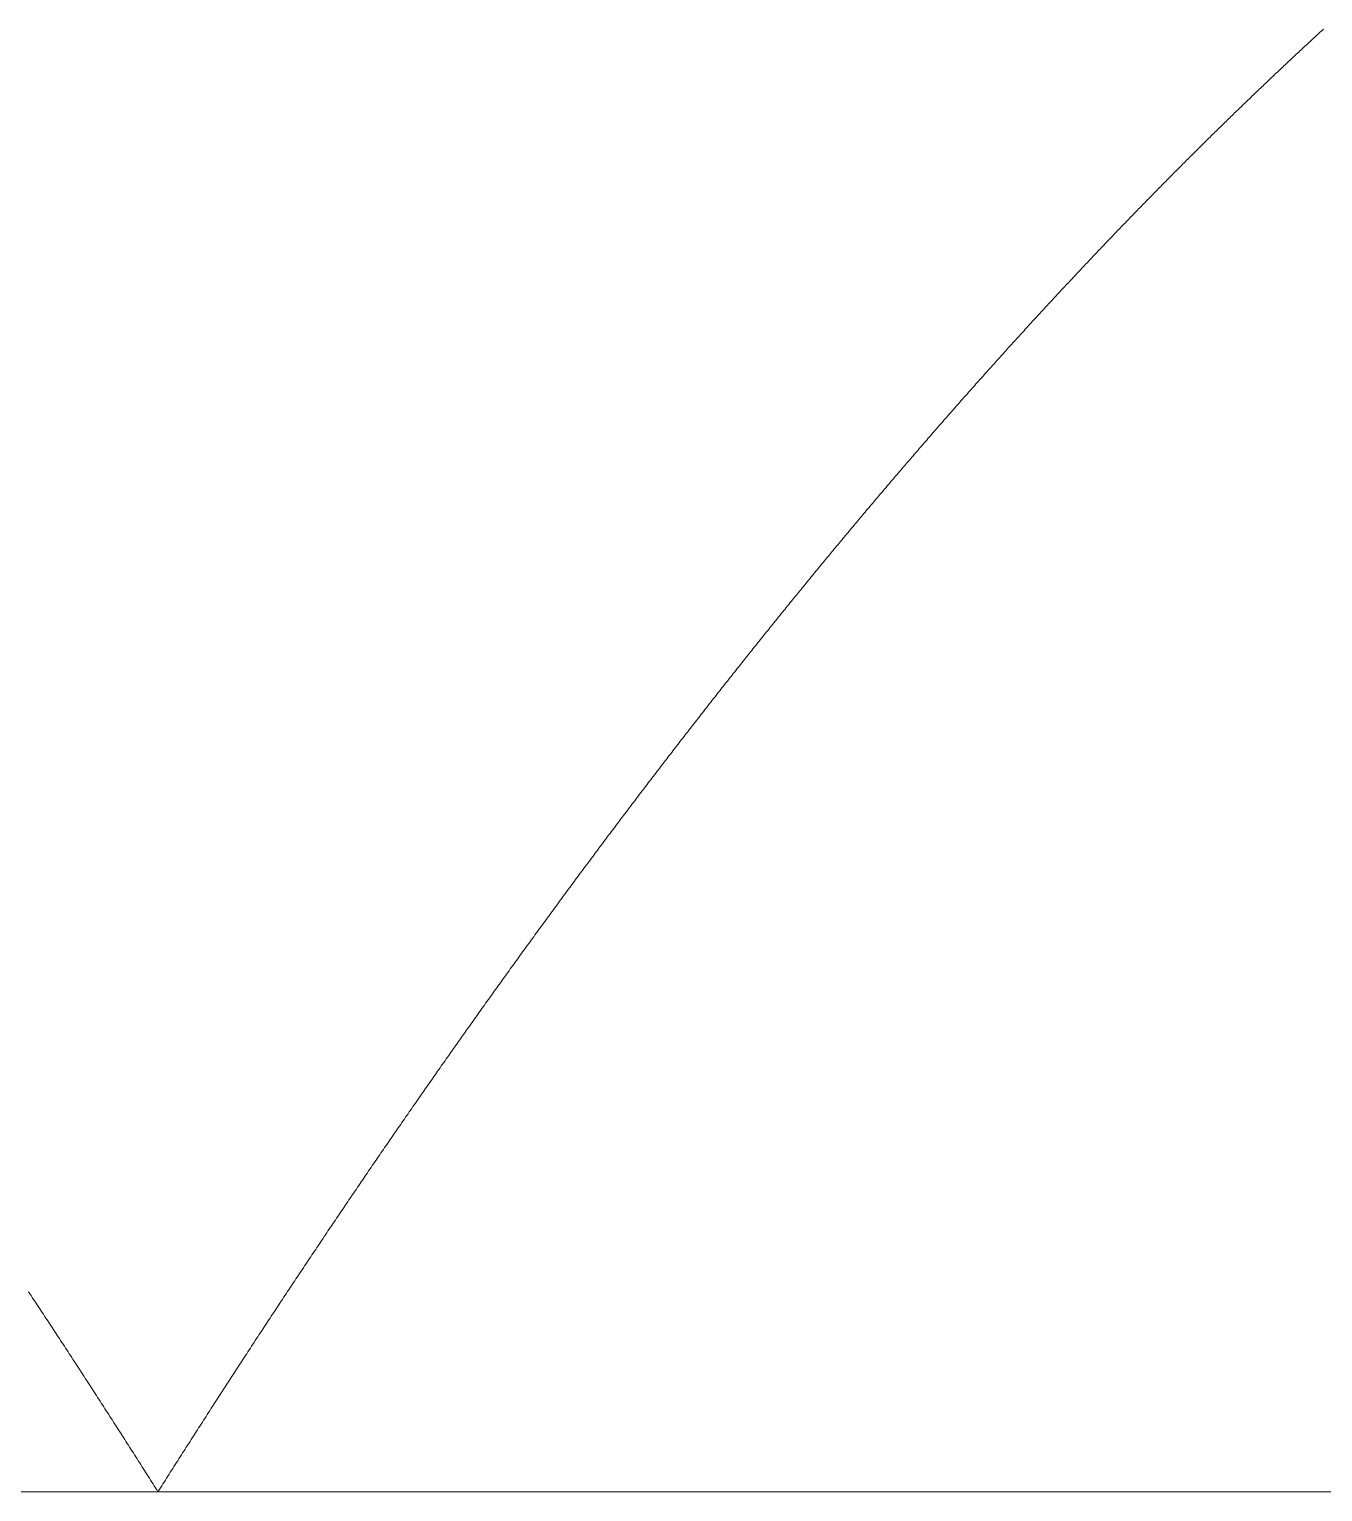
# Model space of a CAD drawing. Header units: millimetres. Extents: x 0 to 610, y 0 to 457.
# Drawn here: x 162.41 to 201.47, y 140.31 to 184.48 of the extents above; entities that cross this region are included whole.
import ezdxf

# ---------------------------------------------------------------- set-up
doc = ezdxf.new("R2010")
doc.units = ezdxf.units.MM
doc.header["$LTSCALE"] = 0.05
doc.layers.add('CUT', color=1, linetype='Continuous', lineweight=0)

msp = doc.modelspace()

# ---------------------------------------------------------------- linework, layer by layer
at = {"layer": 'CUT'}
for p, q in [((201.156, 184.169), (201.193, 184.203)), ((201.193, 184.203), (201.231, 184.238)), ((201.231, 184.238), (201.268, 184.272)), ((201.268, 184.272), (201.305, 184.306)), ((201.305, 184.306), (201.342, 184.341)), ((201.342, 184.341), (201.379, 184.375)), ((201.379, 184.375), (201.417, 184.409)), ((201.417, 184.409), (201.454, 184.443)), ((201.454, 184.443), (201.491, 184.477)), ((200.673, 183.72), (200.71, 183.755)), ((200.71, 183.755), (200.747, 183.789)), ((200.747, 183.789), (200.784, 183.824)), ((200.784, 183.824), (200.821, 183.859)), ((200.821, 183.859), (200.859, 183.893)), ((200.859, 183.893), (200.896, 183.928)), ((200.896, 183.928), (200.933, 183.962)), ((200.933, 183.962), (200.97, 183.997)), ((200.97, 183.997), (201.007, 184.031)), ((201.007, 184.031), (201.045, 184.066)), ((201.045, 184.066), (201.082, 184.1)), ((201.082, 184.1), (201.119, 184.135)), ((201.119, 184.135), (201.156, 184.169)), ((200.189, 183.266), (200.226, 183.301)), ((200.226, 183.301), (200.263, 183.336)), ((200.263, 183.336), (200.3, 183.371)), ((200.3, 183.371), (200.338, 183.406)), ((200.338, 183.406), (200.375, 183.441)), ((200.375, 183.441), (200.412, 183.476)), ((200.412, 183.476), (200.449, 183.511)), ((200.449, 183.511), (200.487, 183.546)), ((200.487, 183.546), (200.524, 183.581)), ((200.524, 183.581), (200.561, 183.616)), ((200.561, 183.616), (200.598, 183.651)), ((200.598, 183.651), (200.635, 183.685)), ((200.635, 183.685), (200.673, 183.72)), ((199.742, 182.843), (199.78, 182.879)), ((199.78, 182.879), (199.817, 182.914)), ((199.817, 182.914), (199.854, 182.949)), ((199.854, 182.949), (199.891, 182.985)), ((199.891, 182.985), (199.928, 183.02)), ((199.928, 183.02), (199.966, 183.055)), ((199.966, 183.055), (200.003, 183.091)), ((200.003, 183.091), (200.04, 183.126)), ((200.04, 183.126), (200.077, 183.161)), ((200.077, 183.161), (200.114, 183.196)), ((200.114, 183.196), (200.152, 183.231)), ((200.152, 183.231), (200.189, 183.266)), ((199.259, 182.38), (199.296, 182.416)), ((199.296, 182.416), (199.333, 182.452)), ((199.333, 182.452), (199.37, 182.488)), ((199.37, 182.488), (199.407, 182.523)), ((199.407, 182.523), (199.445, 182.559)), ((199.445, 182.559), (199.482, 182.595)), ((199.482, 182.595), (199.519, 182.63)), ((199.519, 182.63), (199.556, 182.666)), ((199.556, 182.666), (199.594, 182.701)), ((199.594, 182.701), (199.631, 182.737)), ((199.631, 182.737), (199.668, 182.772)), ((199.668, 182.772), (199.705, 182.808)), ((199.705, 182.808), (199.742, 182.843)), ((198.812, 181.949), (198.849, 181.985)), ((198.849, 181.985), (198.887, 182.021)), ((198.887, 182.021), (198.924, 182.057)), ((198.924, 182.057), (198.961, 182.093)), ((198.961, 182.093), (198.998, 182.129)), ((198.998, 182.129), (199.035, 182.165)), ((199.035, 182.165), (199.073, 182.201)), ((199.073, 182.201), (199.11, 182.237)), ((199.11, 182.237), (199.147, 182.273)), ((199.147, 182.273), (199.184, 182.309)), ((199.184, 182.309), (199.221, 182.345)), ((199.221, 182.345), (199.259, 182.38)), ((198.366, 181.514), (198.403, 181.55)), ((198.403, 181.55), (198.44, 181.587)), ((198.44, 181.587), (198.477, 181.623)), ((198.477, 181.623), (198.515, 181.659)), ((198.515, 181.659), (198.552, 181.696)), ((198.552, 181.696), (198.589, 181.732)), ((198.589, 181.732), (198.626, 181.768)), ((198.626, 181.768), (198.663, 181.804)), ((198.663, 181.804), (198.701, 181.841)), ((198.701, 181.841), (198.738, 181.877)), ((198.738, 181.877), (198.775, 181.913)), ((198.775, 181.913), (198.812, 181.949)), ((197.919, 181.074), (197.956, 181.111)), ((197.956, 181.111), (197.994, 181.148)), ((197.994, 181.148), (198.031, 181.185)), ((198.031, 181.185), (198.068, 181.221)), ((198.068, 181.221), (198.105, 181.258)), ((198.105, 181.258), (198.142, 181.295)), ((198.142, 181.295), (198.18, 181.331)), ((198.18, 181.331), (198.217, 181.368)), ((198.217, 181.368), (198.254, 181.404)), ((198.254, 181.404), (198.291, 181.441)), ((198.291, 181.441), (198.328, 181.477)), ((198.328, 181.477), (198.366, 181.514)), ((197.473, 180.631), (197.51, 180.668)), ((197.51, 180.668), (197.547, 180.705)), ((197.547, 180.705), (197.584, 180.742)), ((197.584, 180.742), (197.622, 180.779)), ((197.622, 180.779), (197.659, 180.816)), ((197.659, 180.816), (197.696, 180.853)), ((197.696, 180.853), (197.733, 180.89)), ((197.733, 180.89), (197.77, 180.927)), ((197.77, 180.927), (197.808, 180.964)), ((197.808, 180.964), (197.845, 181.001)), ((197.845, 181.001), (197.882, 181.038)), ((197.882, 181.038), (197.919, 181.074)), ((197.026, 180.184), (197.063, 180.221)), ((197.063, 180.221), (197.101, 180.259)), ((197.101, 180.259), (197.138, 180.296)), ((197.138, 180.296), (197.175, 180.333)), ((197.175, 180.333), (197.212, 180.371)), ((197.212, 180.371), (197.249, 180.408)), ((197.249, 180.408), (197.287, 180.445)), ((197.287, 180.445), (197.324, 180.483)), ((197.324, 180.483), (197.361, 180.52)), ((197.361, 180.52), (197.398, 180.557)), ((197.398, 180.557), (197.436, 180.594)), ((197.436, 180.594), (197.473, 180.631)), ((196.58, 179.733), (196.617, 179.771)), ((196.617, 179.771), (196.654, 179.808)), ((196.654, 179.808), (196.691, 179.846)), ((196.691, 179.846), (196.729, 179.884)), ((196.729, 179.884), (196.766, 179.921)), ((196.766, 179.921), (196.803, 179.959)), ((196.803, 179.959), (196.84, 179.996)), ((196.84, 179.996), (196.877, 180.034)), ((196.877, 180.034), (196.915, 180.072)), ((196.915, 180.072), (196.952, 180.109)), ((196.952, 180.109), (196.989, 180.147)), ((196.989, 180.147), (197.026, 180.184)), ((196.17, 179.316), (196.208, 179.354)), ((196.208, 179.354), (196.245, 179.392)), ((196.245, 179.392), (196.282, 179.43)), ((196.282, 179.43), (196.319, 179.468)), ((196.319, 179.468), (196.357, 179.506)), ((196.357, 179.506), (196.394, 179.544)), ((196.394, 179.544), (196.431, 179.582)), ((196.431, 179.582), (196.468, 179.619)), ((196.468, 179.619), (196.505, 179.657)), ((196.505, 179.657), (196.543, 179.695)), ((196.543, 179.695), (196.58, 179.733)), ((195.724, 178.857), (195.761, 178.895)), ((195.761, 178.895), (195.798, 178.934)), ((195.798, 178.934), (195.836, 178.972)), ((195.836, 178.972), (195.873, 179.01)), ((195.873, 179.01), (195.91, 179.049)), ((195.91, 179.049), (195.947, 179.087)), ((195.947, 179.087), (195.984, 179.125)), ((195.984, 179.125), (196.022, 179.163)), ((196.022, 179.163), (196.059, 179.201)), ((196.059, 179.201), (196.096, 179.24)), ((196.096, 179.24), (196.133, 179.278)), ((196.133, 179.278), (196.17, 179.316)), ((195.315, 178.433), (195.352, 178.472)), ((195.352, 178.472), (195.389, 178.511)), ((195.389, 178.511), (195.426, 178.549)), ((195.426, 178.549), (195.464, 178.588)), ((195.464, 178.588), (195.501, 178.626)), ((195.501, 178.626), (195.538, 178.665)), ((195.538, 178.665), (195.575, 178.703)), ((195.575, 178.703), (195.612, 178.742)), ((195.612, 178.742), (195.65, 178.78)), ((195.65, 178.78), (195.687, 178.819)), ((195.687, 178.819), (195.724, 178.857)), ((194.868, 177.967), (194.905, 178.006)), ((194.905, 178.006), (194.943, 178.045)), ((194.943, 178.045), (194.98, 178.084)), ((194.98, 178.084), (195.017, 178.123)), ((195.017, 178.123), (195.054, 178.162)), ((195.054, 178.162), (195.091, 178.201)), ((195.091, 178.201), (195.129, 178.239)), ((195.129, 178.239), (195.166, 178.278)), ((195.166, 178.278), (195.203, 178.317)), ((195.203, 178.317), (195.24, 178.356)), ((195.24, 178.356), (195.278, 178.395)), ((195.278, 178.395), (195.315, 178.433)), ((194.459, 177.536), (194.496, 177.576)), ((194.496, 177.576), (194.533, 177.615)), ((194.533, 177.615), (194.571, 177.654)), ((194.571, 177.654), (194.608, 177.693)), ((194.608, 177.693), (194.645, 177.732)), ((194.645, 177.732), (194.682, 177.772)), ((194.682, 177.772), (194.719, 177.811)), ((194.719, 177.811), (194.757, 177.85)), ((194.757, 177.85), (194.794, 177.889)), ((194.794, 177.889), (194.831, 177.928)), ((194.831, 177.928), (194.868, 177.967)), ((194.05, 177.102), (194.087, 177.142)), ((194.087, 177.142), (194.124, 177.181)), ((194.124, 177.181), (194.161, 177.221)), ((194.161, 177.221), (194.199, 177.26)), ((194.199, 177.26), (194.236, 177.3)), ((194.236, 177.3), (194.273, 177.339)), ((194.273, 177.339), (194.31, 177.379)), ((194.31, 177.379), (194.347, 177.418)), ((194.347, 177.418), (194.385, 177.458)), ((194.385, 177.458), (194.422, 177.497)), ((194.422, 177.497), (194.459, 177.536)), ((193.64, 176.665), (193.678, 176.705)), ((193.678, 176.705), (193.715, 176.745)), ((193.715, 176.745), (193.752, 176.785)), ((193.752, 176.785), (193.789, 176.824)), ((193.789, 176.824), (193.826, 176.864)), ((193.826, 176.864), (193.864, 176.904)), ((193.864, 176.904), (193.901, 176.944)), ((193.901, 176.944), (193.938, 176.983)), ((193.938, 176.983), (193.975, 177.023)), ((193.975, 177.023), (194.012, 177.063)), ((194.012, 177.063), (194.05, 177.102)), ((193.231, 176.224), (193.268, 176.265)), ((193.268, 176.265), (193.306, 176.305)), ((193.306, 176.305), (193.343, 176.345)), ((193.343, 176.345), (193.38, 176.385)), ((193.38, 176.385), (193.417, 176.425)), ((193.417, 176.425), (193.454, 176.465)), ((193.454, 176.465), (193.492, 176.505)), ((193.492, 176.505), (193.529, 176.545)), ((193.529, 176.545), (193.566, 176.585)), ((193.566, 176.585), (193.603, 176.625)), ((193.603, 176.625), (193.64, 176.665)), ((192.822, 175.781), (192.859, 175.821)), ((192.859, 175.821), (192.896, 175.862)), ((192.896, 175.862), (192.933, 175.902)), ((192.933, 175.902), (192.971, 175.942)), ((192.971, 175.942), (193.008, 175.983)), ((193.008, 175.983), (193.045, 176.023)), ((193.045, 176.023), (193.082, 176.063)), ((193.082, 176.063), (193.12, 176.104)), ((193.12, 176.104), (193.157, 176.144)), ((193.157, 176.144), (193.194, 176.184)), ((193.194, 176.184), (193.231, 176.224)), ((192.413, 175.334), (192.45, 175.374)), ((192.45, 175.374), (192.487, 175.415)), ((192.487, 175.415), (192.524, 175.456)), ((192.524, 175.456), (192.561, 175.497)), ((192.561, 175.497), (192.599, 175.537)), ((192.599, 175.537), (192.636, 175.578)), ((192.636, 175.578), (192.673, 175.618)), ((192.673, 175.618), (192.71, 175.659)), ((192.71, 175.659), (192.747, 175.7)), ((192.747, 175.7), (192.785, 175.74)), ((192.785, 175.74), (192.822, 175.781)), ((192.003, 174.883), (192.041, 174.924)), ((192.041, 174.924), (192.078, 174.965)), ((192.078, 174.965), (192.115, 175.006)), ((192.115, 175.006), (192.152, 175.047)), ((192.152, 175.047), (192.189, 175.088)), ((192.189, 175.088), (192.227, 175.129)), ((192.227, 175.129), (192.264, 175.17)), ((192.264, 175.17), (192.301, 175.211)), ((192.301, 175.211), (192.338, 175.252)), ((192.338, 175.252), (192.375, 175.293)), ((192.375, 175.293), (192.413, 175.334)), ((191.594, 174.43), (191.631, 174.471)), ((191.631, 174.471), (191.668, 174.512)), ((191.668, 174.512), (191.706, 174.554)), ((191.706, 174.554), (191.743, 174.595)), ((191.743, 174.595), (191.78, 174.636)), ((191.78, 174.636), (191.817, 174.678)), ((191.817, 174.678), (191.854, 174.719)), ((191.854, 174.719), (191.892, 174.76)), ((191.892, 174.76), (191.929, 174.801)), ((191.929, 174.801), (191.966, 174.842)), ((191.966, 174.842), (192.003, 174.883)), ((191.222, 174.015), (191.259, 174.056)), ((191.259, 174.056), (191.296, 174.098)), ((191.296, 174.098), (191.334, 174.14)), ((191.334, 174.14), (191.371, 174.181)), ((191.371, 174.181), (191.408, 174.223)), ((191.408, 174.223), (191.445, 174.264)), ((191.445, 174.264), (191.482, 174.306)), ((191.482, 174.306), (191.52, 174.347)), ((191.52, 174.347), (191.557, 174.388)), ((191.557, 174.388), (191.594, 174.43)), ((190.813, 173.555), (190.85, 173.597)), ((190.85, 173.597), (190.887, 173.639)), ((190.887, 173.639), (190.924, 173.681)), ((190.924, 173.681), (190.962, 173.723)), ((190.962, 173.723), (190.999, 173.764)), ((190.999, 173.764), (191.036, 173.806)), ((191.036, 173.806), (191.073, 173.848)), ((191.073, 173.848), (191.11, 173.89)), ((191.11, 173.89), (191.148, 173.931)), ((191.148, 173.931), (191.185, 173.973)), ((191.185, 173.973), (191.222, 174.015)), ((190.441, 173.134), (190.478, 173.177)), ((190.478, 173.177), (190.515, 173.219)), ((190.515, 173.219), (190.552, 173.261)), ((190.552, 173.261), (190.589, 173.303)), ((190.589, 173.303), (190.627, 173.345)), ((190.627, 173.345), (190.664, 173.387)), ((190.664, 173.387), (190.701, 173.429)), ((190.701, 173.429), (190.738, 173.471)), ((190.738, 173.471), (190.775, 173.513)), ((190.775, 173.513), (190.813, 173.555)), ((190.031, 172.669), (190.069, 172.711)), ((190.069, 172.711), (190.106, 172.753)), ((190.106, 172.753), (190.143, 172.796)), ((190.143, 172.796), (190.18, 172.838)), ((190.18, 172.838), (190.217, 172.881)), ((190.217, 172.881), (190.255, 172.923)), ((190.255, 172.923), (190.292, 172.965)), ((190.292, 172.965), (190.329, 173.008)), ((190.329, 173.008), (190.366, 173.05)), ((190.366, 173.05), (190.403, 173.092)), ((190.403, 173.092), (190.441, 173.134)), ((189.659, 172.242), (189.696, 172.285)), ((189.696, 172.285), (189.734, 172.328)), ((189.734, 172.328), (189.771, 172.37)), ((189.771, 172.37), (189.808, 172.413)), ((189.808, 172.413), (189.845, 172.456)), ((189.845, 172.456), (189.882, 172.498)), ((189.882, 172.498), (189.92, 172.541)), ((189.92, 172.541), (189.957, 172.584)), ((189.957, 172.584), (189.994, 172.626)), ((189.994, 172.626), (190.031, 172.669)), ((189.25, 171.77), (189.287, 171.813)), ((189.287, 171.813), (189.324, 171.856)), ((189.324, 171.856), (189.362, 171.899)), ((189.362, 171.899), (189.399, 171.942)), ((189.399, 171.942), (189.436, 171.985)), ((189.436, 171.985), (189.473, 172.028)), ((189.473, 172.028), (189.51, 172.071)), ((189.51, 172.071), (189.548, 172.114)), ((189.548, 172.114), (189.585, 172.157)), ((189.585, 172.157), (189.622, 172.2)), ((189.622, 172.2), (189.659, 172.242)), ((188.878, 171.339), (188.915, 171.382)), ((188.915, 171.382), (188.952, 171.425)), ((188.952, 171.425), (188.99, 171.468)), ((188.99, 171.468), (189.027, 171.512)), ((189.027, 171.512), (189.064, 171.555)), ((189.064, 171.555), (189.101, 171.598)), ((189.101, 171.598), (189.138, 171.641)), ((189.138, 171.641), (189.176, 171.684)), ((189.176, 171.684), (189.213, 171.727)), ((189.213, 171.727), (189.25, 171.77)), ((188.506, 170.904), (188.543, 170.948)), ((188.543, 170.948), (188.58, 170.991)), ((188.58, 170.991), (188.617, 171.035)), ((188.617, 171.035), (188.655, 171.078)), ((188.655, 171.078), (188.692, 171.122)), ((188.692, 171.122), (188.729, 171.165)), ((188.729, 171.165), (188.766, 171.209)), ((188.766, 171.209), (188.803, 171.252)), ((188.803, 171.252), (188.841, 171.295)), ((188.841, 171.295), (188.878, 171.339)), ((188.134, 170.467), (188.171, 170.511)), ((188.171, 170.511), (188.208, 170.555)), ((188.208, 170.555), (188.245, 170.599)), ((188.245, 170.599), (188.283, 170.642)), ((188.283, 170.642), (188.32, 170.686)), ((188.32, 170.686), (188.357, 170.73)), ((188.357, 170.73), (188.394, 170.773)), ((188.394, 170.773), (188.431, 170.817)), ((188.431, 170.817), (188.469, 170.861)), ((188.469, 170.861), (188.506, 170.904)), ((187.762, 170.027), (187.799, 170.072)), ((187.799, 170.072), (187.836, 170.116)), ((187.836, 170.116), (187.873, 170.16)), ((187.873, 170.16), (187.911, 170.204)), ((187.911, 170.204), (187.948, 170.248)), ((187.948, 170.248), (187.985, 170.292)), ((187.985, 170.292), (188.022, 170.336)), ((188.022, 170.336), (188.059, 170.379)), ((188.059, 170.379), (188.097, 170.423)), ((188.097, 170.423), (188.134, 170.467)), ((187.39, 169.585), (187.427, 169.629)), ((187.427, 169.629), (187.464, 169.674)), ((187.464, 169.674), (187.501, 169.718)), ((187.501, 169.718), (187.538, 169.762)), ((187.538, 169.762), (187.576, 169.807)), ((187.576, 169.807), (187.613, 169.851)), ((187.613, 169.851), (187.65, 169.895)), ((187.65, 169.895), (187.687, 169.939)), ((187.687, 169.939), (187.724, 169.983)), ((187.724, 169.983), (187.762, 170.027)), ((187.018, 169.14), (187.055, 169.185)), ((187.055, 169.185), (187.092, 169.229)), ((187.092, 169.229), (187.129, 169.274)), ((187.129, 169.274), (187.166, 169.319)), ((187.166, 169.319), (187.204, 169.363)), ((187.204, 169.363), (187.241, 169.407)), ((187.241, 169.407), (187.278, 169.452)), ((187.278, 169.452), (187.315, 169.496)), ((187.315, 169.496), (187.352, 169.541)), ((187.352, 169.541), (187.39, 169.585)), ((186.645, 168.693), (186.683, 168.738)), ((186.683, 168.738), (186.72, 168.782)), ((186.72, 168.782), (186.757, 168.827)), ((186.757, 168.827), (186.794, 168.872)), ((186.794, 168.872), (186.832, 168.917)), ((186.832, 168.917), (186.869, 168.962)), ((186.869, 168.962), (186.906, 169.006)), ((186.906, 169.006), (186.943, 169.051)), ((186.943, 169.051), (186.98, 169.096)), ((186.98, 169.096), (187.018, 169.14)), ((186.273, 168.243), (186.311, 168.288)), ((186.311, 168.288), (186.348, 168.333)), ((186.348, 168.333), (186.385, 168.378)), ((186.385, 168.378), (186.422, 168.423)), ((186.422, 168.423), (186.459, 168.468)), ((186.459, 168.468), (186.497, 168.513)), ((186.497, 168.513), (186.534, 168.558)), ((186.534, 168.558), (186.571, 168.603)), ((186.571, 168.603), (186.608, 168.648)), ((186.608, 168.648), (186.645, 168.693)), ((185.901, 167.79), (185.939, 167.835)), ((185.939, 167.835), (185.976, 167.881)), ((185.976, 167.881), (186.013, 167.926)), ((186.013, 167.926), (186.05, 167.971)), ((186.05, 167.971), (186.087, 168.016)), ((186.087, 168.016), (186.125, 168.062)), ((186.125, 168.062), (186.162, 168.107)), ((186.162, 168.107), (186.199, 168.152)), ((186.199, 168.152), (186.236, 168.197)), ((186.236, 168.197), (186.273, 168.243)), ((185.566, 167.38), (185.604, 167.426)), ((185.604, 167.426), (185.641, 167.471)), ((185.641, 167.471), (185.678, 167.517)), ((185.678, 167.517), (185.715, 167.562)), ((185.715, 167.562), (185.753, 167.608)), ((185.753, 167.608), (185.79, 167.653)), ((185.79, 167.653), (185.827, 167.699)), ((185.827, 167.699), (185.864, 167.744)), ((185.864, 167.744), (185.901, 167.79)), ((185.194, 166.922), (185.232, 166.968)), ((185.232, 166.968), (185.269, 167.014)), ((185.269, 167.014), (185.306, 167.06)), ((185.306, 167.06), (185.343, 167.106)), ((185.343, 167.106), (185.38, 167.152)), ((185.38, 167.152), (185.418, 167.197)), ((185.418, 167.197), (185.455, 167.243)), ((185.455, 167.243), (185.492, 167.289)), ((185.492, 167.289), (185.529, 167.334)), ((185.529, 167.334), (185.566, 167.38)), ((184.86, 166.508), (184.897, 166.554)), ((184.897, 166.554), (184.934, 166.6)), ((184.934, 166.6), (184.971, 166.646)), ((184.971, 166.646), (185.008, 166.693)), ((185.008, 166.693), (185.046, 166.739)), ((185.046, 166.739), (185.083, 166.785)), ((185.083, 166.785), (185.12, 166.83)), ((185.12, 166.83), (185.157, 166.876)), ((185.157, 166.876), (185.194, 166.922)), ((184.487, 166.046), (184.525, 166.092)), ((184.525, 166.092), (184.562, 166.138)), ((184.562, 166.138), (184.599, 166.185)), ((184.599, 166.185), (184.636, 166.231)), ((184.636, 166.231), (184.674, 166.277)), ((184.674, 166.277), (184.711, 166.323)), ((184.711, 166.323), (184.748, 166.37)), ((184.748, 166.37), (184.785, 166.416)), ((184.785, 166.416), (184.822, 166.462)), ((184.822, 166.462), (184.86, 166.508)), ((184.115, 165.58), (184.153, 165.627)), ((184.153, 165.627), (184.19, 165.674)), ((184.19, 165.674), (184.227, 165.72)), ((184.227, 165.72), (184.264, 165.767)), ((184.264, 165.767), (184.301, 165.813)), ((184.301, 165.813), (184.339, 165.86)), ((184.339, 165.86), (184.376, 165.906)), ((184.376, 165.906), (184.413, 165.953)), ((184.413, 165.953), (184.45, 165.999)), ((184.45, 165.999), (184.487, 166.046)), ((183.781, 165.159), (183.818, 165.206)), ((183.818, 165.206), (183.855, 165.253)), ((183.855, 165.253), (183.892, 165.3)), ((183.892, 165.3), (183.929, 165.347)), ((183.929, 165.347), (183.967, 165.393)), ((183.967, 165.393), (184.004, 165.44)), ((184.004, 165.44), (184.041, 165.487)), ((184.041, 165.487), (184.078, 165.534)), ((184.078, 165.534), (184.115, 165.58)), ((183.446, 164.736), (183.483, 164.783)), ((183.483, 164.783), (183.52, 164.831)), ((183.52, 164.831), (183.557, 164.878)), ((183.557, 164.878), (183.595, 164.925)), ((183.595, 164.925), (183.632, 164.972)), ((183.632, 164.972), (183.669, 165.019)), ((183.669, 165.019), (183.706, 165.066)), ((183.706, 165.066), (183.743, 165.112)), ((183.743, 165.112), (183.781, 165.159)), ((183.074, 164.264), (183.111, 164.311)), ((183.111, 164.311), (183.148, 164.359)), ((183.148, 164.359), (183.185, 164.406)), ((183.185, 164.406), (183.222, 164.453)), ((183.222, 164.453), (183.26, 164.5)), ((183.26, 164.5), (183.297, 164.548)), ((183.297, 164.548), (183.334, 164.595)), ((183.334, 164.595), (183.371, 164.642)), ((183.371, 164.642), (183.408, 164.689)), ((183.408, 164.689), (183.446, 164.736)), ((182.739, 163.836), (182.776, 163.884)), ((182.776, 163.884), (182.813, 163.932)), ((182.813, 163.932), (182.85, 163.979)), ((182.85, 163.979), (182.888, 164.027)), ((182.888, 164.027), (182.925, 164.074)), ((182.925, 164.074), (182.962, 164.122)), ((182.962, 164.122), (182.999, 164.169)), ((182.999, 164.169), (183.036, 164.216)), ((183.036, 164.216), (183.074, 164.264)), ((182.404, 163.407), (182.441, 163.455)), ((182.441, 163.455), (182.478, 163.503)), ((182.478, 163.503), (182.516, 163.55)), ((182.516, 163.55), (182.553, 163.598)), ((182.553, 163.598), (182.59, 163.646)), ((182.59, 163.646), (182.627, 163.693)), ((182.627, 163.693), (182.664, 163.741)), ((182.664, 163.741), (182.702, 163.789)), ((182.702, 163.789), (182.739, 163.836)), ((182.069, 162.975), (182.106, 163.023)), ((182.106, 163.023), (182.143, 163.071)), ((182.143, 163.071), (182.181, 163.119)), ((182.181, 163.119), (182.218, 163.167)), ((182.218, 163.167), (182.255, 163.215)), ((182.255, 163.215), (182.292, 163.263)), ((182.292, 163.263), (182.329, 163.311)), ((182.329, 163.311), (182.367, 163.359)), ((182.367, 163.359), (182.404, 163.407)), ((181.697, 162.493), (181.734, 162.542)), ((181.734, 162.542), (181.771, 162.59)), ((181.771, 162.59), (181.809, 162.638)), ((181.809, 162.638), (181.846, 162.686)), ((181.846, 162.686), (181.883, 162.735)), ((181.883, 162.735), (181.92, 162.783)), ((181.92, 162.783), (181.957, 162.831)), ((181.957, 162.831), (181.995, 162.879)), ((181.995, 162.879), (182.032, 162.927)), ((182.032, 162.927), (182.069, 162.975)), ((181.362, 162.057), (181.399, 162.106)), ((181.399, 162.106), (181.437, 162.154)), ((181.437, 162.154), (181.474, 162.203)), ((181.474, 162.203), (181.511, 162.251)), ((181.511, 162.251), (181.548, 162.3)), ((181.548, 162.3), (181.585, 162.348)), ((181.585, 162.348), (181.623, 162.397)), ((181.623, 162.397), (181.66, 162.445)), ((181.66, 162.445), (181.697, 162.493)), ((181.027, 161.619), (181.064, 161.668)), ((181.064, 161.668), (181.102, 161.717)), ((181.102, 161.717), (181.139, 161.765)), ((181.139, 161.765), (181.176, 161.814)), ((181.176, 161.814), (181.213, 161.863)), ((181.213, 161.863), (181.25, 161.912)), ((181.25, 161.912), (181.288, 161.96)), ((181.288, 161.96), (181.325, 162.009)), ((181.325, 162.009), (181.362, 162.057)), ((180.692, 161.179), (180.73, 161.228)), ((180.73, 161.228), (180.767, 161.277)), ((180.767, 161.277), (180.804, 161.326)), ((180.804, 161.326), (180.841, 161.375)), ((180.841, 161.375), (180.878, 161.424)), ((180.878, 161.424), (180.916, 161.473)), ((180.916, 161.473), (180.953, 161.522)), ((180.953, 161.522), (180.99, 161.57)), ((180.99, 161.57), (181.027, 161.619)), ((180.357, 160.737), (180.395, 160.786)), ((180.395, 160.786), (180.432, 160.835)), ((180.432, 160.835), (180.469, 160.884)), ((180.469, 160.884), (180.506, 160.934)), ((180.506, 160.934), (180.544, 160.983)), ((180.544, 160.983), (180.581, 161.032)), ((180.581, 161.032), (180.618, 161.081)), ((180.618, 161.081), (180.655, 161.13)), ((180.655, 161.13), (180.692, 161.179)), ((180.023, 160.293), (180.06, 160.342)), ((180.06, 160.342), (180.097, 160.391)), ((180.097, 160.391), (180.134, 160.441)), ((180.134, 160.441), (180.171, 160.49)), ((180.171, 160.49), (180.209, 160.54)), ((180.209, 160.54), (180.246, 160.589)), ((180.246, 160.589), (180.283, 160.638)), ((180.283, 160.638), (180.32, 160.688)), ((180.32, 160.688), (180.357, 160.737)), ((179.688, 159.846), (179.725, 159.896)), ((179.725, 159.896), (179.762, 159.946)), ((179.762, 159.946), (179.799, 159.995)), ((179.799, 159.995), (179.837, 160.045)), ((179.837, 160.045), (179.874, 160.094)), ((179.874, 160.094), (179.911, 160.144)), ((179.911, 160.144), (179.948, 160.194)), ((179.948, 160.194), (179.985, 160.243)), ((179.985, 160.243), (180.023, 160.293)), ((179.353, 159.398), (179.39, 159.448)), ((179.39, 159.448), (179.427, 159.498)), ((179.427, 159.498), (179.465, 159.547)), ((179.465, 159.547), (179.502, 159.597)), ((179.502, 159.597), (179.539, 159.647)), ((179.539, 159.647), (179.576, 159.697)), ((179.576, 159.697), (179.613, 159.747)), ((179.613, 159.747), (179.651, 159.796)), ((179.651, 159.796), (179.688, 159.846)), ((179.055, 158.997), (179.092, 159.048)), ((179.092, 159.048), (179.13, 159.098)), ((179.13, 159.098), (179.167, 159.148)), ((179.167, 159.148), (179.204, 159.198)), ((179.204, 159.198), (179.241, 159.248)), ((179.241, 159.248), (179.278, 159.298)), ((179.278, 159.298), (179.316, 159.348)), ((179.316, 159.348), (179.353, 159.398)), ((178.72, 158.545), (178.758, 158.595)), ((178.758, 158.595), (178.795, 158.646)), ((178.795, 158.646), (178.832, 158.696)), ((178.832, 158.696), (178.869, 158.746)), ((178.869, 158.746), (178.906, 158.797)), ((178.906, 158.797), (178.944, 158.847)), ((178.944, 158.847), (178.981, 158.897)), ((178.981, 158.897), (179.018, 158.947)), ((179.018, 158.947), (179.055, 158.997)), ((178.386, 158.091), (178.423, 158.141)), ((178.423, 158.141), (178.46, 158.192)), ((178.46, 158.192), (178.497, 158.242)), ((178.497, 158.242), (178.534, 158.293)), ((178.534, 158.293), (178.572, 158.343)), ((178.572, 158.343), (178.609, 158.394)), ((178.609, 158.394), (178.646, 158.444)), ((178.646, 158.444), (178.683, 158.495)), ((178.683, 158.495), (178.72, 158.545)), ((178.051, 157.634), (178.088, 157.685)), ((178.088, 157.685), (178.125, 157.736)), ((178.125, 157.736), (178.162, 157.787)), ((178.162, 157.787), (178.199, 157.837)), ((178.199, 157.837), (178.237, 157.888)), ((178.237, 157.888), (178.274, 157.939)), ((178.274, 157.939), (178.311, 157.989)), ((178.311, 157.989), (178.348, 158.04)), ((178.348, 158.04), (178.386, 158.091)), ((177.753, 157.227), (177.79, 157.278)), ((177.79, 157.278), (177.827, 157.329)), ((177.827, 157.329), (177.865, 157.38)), ((177.865, 157.38), (177.902, 157.431)), ((177.902, 157.431), (177.939, 157.482)), ((177.939, 157.482), (177.976, 157.532)), ((177.976, 157.532), (178.013, 157.583)), ((178.013, 157.583), (178.051, 157.634)), ((177.418, 156.766), (177.455, 156.818)), ((177.455, 156.818), (177.493, 156.869)), ((177.493, 156.869), (177.53, 156.92)), ((177.53, 156.92), (177.567, 156.971)), ((177.567, 156.971), (177.604, 157.022)), ((177.604, 157.022), (177.641, 157.073)), ((177.641, 157.073), (177.679, 157.125)), ((177.679, 157.125), (177.716, 157.176)), ((177.716, 157.176), (177.753, 157.227)), ((177.083, 156.304), (177.12, 156.355)), ((177.12, 156.355), (177.158, 156.407)), ((177.158, 156.407), (177.195, 156.458)), ((177.195, 156.458), (177.232, 156.51)), ((177.232, 156.51), (177.269, 156.561)), ((177.269, 156.561), (177.307, 156.612)), ((177.307, 156.612), (177.344, 156.664)), ((177.344, 156.664), (177.381, 156.715)), ((177.381, 156.715), (177.418, 156.766)), ((176.786, 155.891), (176.823, 155.943)), ((176.823, 155.943), (176.86, 155.995)), ((176.86, 155.995), (176.897, 156.046)), ((176.897, 156.046), (176.934, 156.098)), ((176.934, 156.098), (176.972, 156.149)), ((176.972, 156.149), (177.009, 156.201)), ((177.009, 156.201), (177.046, 156.252)), ((177.046, 156.252), (177.083, 156.304)), ((176.451, 155.425), (176.488, 155.477)), ((176.488, 155.477), (176.525, 155.529)), ((176.525, 155.529), (176.562, 155.581)), ((176.562, 155.581), (176.6, 155.632)), ((176.6, 155.632), (176.637, 155.684)), ((176.637, 155.684), (176.674, 155.736)), ((176.674, 155.736), (176.711, 155.788)), ((176.711, 155.788), (176.748, 155.839)), ((176.748, 155.839), (176.786, 155.891)), ((176.153, 155.009), (176.19, 155.061)), ((176.19, 155.061), (176.228, 155.113)), ((176.228, 155.113), (176.265, 155.165)), ((176.265, 155.165), (176.302, 155.217)), ((176.302, 155.217), (176.339, 155.269)), ((176.339, 155.269), (176.376, 155.321)), ((176.376, 155.321), (176.414, 155.373)), ((176.414, 155.373), (176.451, 155.425)), ((175.818, 154.539), (175.855, 154.591)), ((175.855, 154.591), (175.893, 154.643)), ((175.893, 154.643), (175.93, 154.695)), ((175.93, 154.695), (175.967, 154.748)), ((175.967, 154.748), (176.004, 154.8)), ((176.004, 154.8), (176.041, 154.852)), ((176.041, 154.852), (176.079, 154.904)), ((176.079, 154.904), (176.116, 154.957)), ((176.116, 154.957), (176.153, 155.009)), ((175.521, 154.119), (175.558, 154.171)), ((175.558, 154.171), (175.595, 154.224)), ((175.595, 154.224), (175.632, 154.276)), ((175.632, 154.276), (175.669, 154.329)), ((175.669, 154.329), (175.707, 154.381)), ((175.707, 154.381), (175.744, 154.434)), ((175.744, 154.434), (175.781, 154.486)), ((175.781, 154.486), (175.818, 154.539)), ((175.223, 153.698), (175.26, 153.75)), ((175.26, 153.75), (175.297, 153.803)), ((175.297, 153.803), (175.335, 153.856)), ((175.335, 153.856), (175.372, 153.908)), ((175.372, 153.908), (175.409, 153.961)), ((175.409, 153.961), (175.446, 154.014)), ((175.446, 154.014), (175.483, 154.066)), ((175.483, 154.066), (175.521, 154.119)), ((174.888, 153.222), (174.925, 153.275)), ((174.925, 153.275), (174.962, 153.328)), ((174.962, 153.328), (175, 153.381)), ((175, 153.381), (175.037, 153.434)), ((175.037, 153.434), (175.074, 153.486)), ((175.074, 153.486), (175.111, 153.539)), ((175.111, 153.539), (175.149, 153.592)), ((175.149, 153.592), (175.186, 153.645)), ((175.186, 153.645), (175.223, 153.698)), ((174.59, 152.797), (174.628, 152.85)), ((174.628, 152.85), (174.665, 152.903)), ((174.665, 152.903), (174.702, 152.957)), ((174.702, 152.957), (174.739, 153.01)), ((174.739, 153.01), (174.776, 153.063)), ((174.776, 153.063), (174.814, 153.116)), ((174.814, 153.116), (174.851, 153.169)), ((174.851, 153.169), (174.888, 153.222)), ((174.293, 152.371), (174.33, 152.424)), ((174.33, 152.424), (174.367, 152.477)), ((174.367, 152.477), (174.404, 152.531)), ((174.404, 152.531), (174.442, 152.584)), ((174.442, 152.584), (174.479, 152.637)), ((174.479, 152.637), (174.516, 152.691)), ((174.516, 152.691), (174.553, 152.744)), ((174.553, 152.744), (174.59, 152.797)), ((173.958, 151.889), (173.995, 151.943)), ((173.995, 151.943), (174.032, 151.996)), ((174.032, 151.996), (174.07, 152.05)), ((174.07, 152.05), (174.107, 152.103)), ((174.107, 152.103), (174.144, 152.157)), ((174.144, 152.157), (174.181, 152.21)), ((174.181, 152.21), (174.218, 152.264)), ((174.218, 152.264), (174.256, 152.317)), ((174.256, 152.317), (174.293, 152.371)), ((173.66, 151.459), (173.697, 151.513)), ((173.697, 151.513), (173.735, 151.567)), ((173.735, 151.567), (173.772, 151.621)), ((173.772, 151.621), (173.809, 151.675)), ((173.809, 151.675), (173.846, 151.728)), ((173.846, 151.728), (173.883, 151.782)), ((173.883, 151.782), (173.921, 151.836)), ((173.921, 151.836), (173.958, 151.889)), ((173.363, 151.028), (173.4, 151.082)), ((173.4, 151.082), (173.437, 151.136)), ((173.437, 151.136), (173.474, 151.19)), ((173.474, 151.19), (173.511, 151.244)), ((173.511, 151.244), (173.549, 151.298)), ((173.549, 151.298), (173.586, 151.352)), ((173.586, 151.352), (173.623, 151.406)), ((173.623, 151.406), (173.66, 151.459)), ((173.065, 150.595), (173.102, 150.649)), ((173.102, 150.649), (173.139, 150.703)), ((173.139, 150.703), (173.177, 150.758)), ((173.177, 150.758), (173.214, 150.812)), ((173.214, 150.812), (173.251, 150.866)), ((173.251, 150.866), (173.288, 150.92)), ((173.288, 150.92), (173.325, 150.974)), ((173.325, 150.974), (173.363, 151.028)), ((172.767, 150.161), (172.804, 150.215)), ((172.804, 150.215), (172.842, 150.269)), ((172.842, 150.269), (172.879, 150.324)), ((172.879, 150.324), (172.916, 150.378)), ((172.916, 150.378), (172.953, 150.432)), ((172.953, 150.432), (172.991, 150.487)), ((172.991, 150.487), (173.028, 150.541)), ((173.028, 150.541), (173.065, 150.595)), ((172.47, 149.724), (172.507, 149.779)), ((172.507, 149.779), (172.544, 149.834)), ((172.544, 149.834), (172.581, 149.888)), ((172.581, 149.888), (172.618, 149.943)), ((172.618, 149.943), (172.656, 149.997)), ((172.656, 149.997), (172.693, 150.052)), ((172.693, 150.052), (172.73, 150.106)), ((172.73, 150.106), (172.767, 150.161)), ((172.135, 149.232), (172.172, 149.286)), ((172.172, 149.286), (172.209, 149.341)), ((172.209, 149.341), (172.246, 149.396)), ((172.246, 149.396), (172.284, 149.451)), ((172.284, 149.451), (172.321, 149.506)), ((172.321, 149.506), (172.358, 149.56)), ((172.358, 149.56), (172.395, 149.615)), ((172.395, 149.615), (172.432, 149.67)), ((172.432, 149.67), (172.47, 149.724)), ((171.837, 148.792), (171.874, 148.847)), ((171.874, 148.847), (171.912, 148.902)), ((171.912, 148.902), (171.949, 148.957)), ((171.949, 148.957), (171.986, 149.012)), ((171.986, 149.012), (172.023, 149.067)), ((172.023, 149.067), (172.06, 149.122)), ((172.06, 149.122), (172.098, 149.177)), ((172.098, 149.177), (172.135, 149.232)), ((171.539, 148.351), (171.577, 148.406)), ((171.577, 148.406), (171.614, 148.461)), ((171.614, 148.461), (171.651, 148.516)), ((171.651, 148.516), (171.688, 148.572)), ((171.688, 148.572), (171.725, 148.627)), ((171.725, 148.627), (171.763, 148.682)), ((171.763, 148.682), (171.8, 148.737)), ((171.8, 148.737), (171.837, 148.792)), ((171.242, 147.908), (171.279, 147.963)), ((171.279, 147.963), (171.316, 148.019)), ((171.316, 148.019), (171.353, 148.074)), ((171.353, 148.074), (171.391, 148.13)), ((171.391, 148.13), (171.428, 148.185)), ((171.428, 148.185), (171.465, 148.24)), ((171.465, 148.24), (171.502, 148.296)), ((171.502, 148.296), (171.539, 148.351)), ((170.944, 147.464), (170.981, 147.519)), ((170.981, 147.519), (171.019, 147.575)), ((171.019, 147.575), (171.056, 147.63)), ((171.056, 147.63), (171.093, 147.686)), ((171.093, 147.686), (171.13, 147.741)), ((171.13, 147.741), (171.167, 147.797)), ((171.167, 147.797), (171.205, 147.852)), ((171.205, 147.852), (171.242, 147.908)), ((170.684, 147.073), (170.721, 147.129)), ((170.721, 147.129), (170.758, 147.185)), ((170.758, 147.185), (170.795, 147.241)), ((170.795, 147.241), (170.832, 147.296)), ((170.832, 147.296), (170.87, 147.352)), ((170.87, 147.352), (170.907, 147.408)), ((170.907, 147.408), (170.944, 147.464)), ((170.386, 146.626), (170.423, 146.682)), ((170.423, 146.682), (170.46, 146.738)), ((170.46, 146.738), (170.498, 146.794)), ((170.498, 146.794), (170.535, 146.85)), ((170.535, 146.85), (170.572, 146.906)), ((170.572, 146.906), (170.609, 146.962)), ((170.609, 146.962), (170.646, 147.017)), ((170.646, 147.017), (170.684, 147.073)), ((162.387, 146.345), (162.424, 146.289)), ((162.424, 146.289), (162.461, 146.233)), ((162.461, 146.233), (162.498, 146.177)), ((170.088, 146.177), (170.126, 146.233)), ((170.126, 146.233), (170.163, 146.289)), ((170.163, 146.289), (170.2, 146.345)), ((170.2, 146.345), (170.237, 146.401)), ((170.237, 146.401), (170.274, 146.458)), ((170.274, 146.458), (170.312, 146.514)), ((170.312, 146.514), (170.349, 146.57)), ((170.349, 146.57), (170.386, 146.626)), ((162.498, 146.177), (162.535, 146.121)), ((162.535, 146.121), (162.573, 146.064)), ((162.573, 146.064), (162.61, 146.008)), ((162.61, 146.008), (162.647, 145.952)), ((162.647, 145.952), (162.684, 145.895)), ((162.684, 145.895), (162.721, 145.839)), ((162.721, 145.839), (162.759, 145.783)), ((162.759, 145.783), (162.796, 145.726)), ((169.791, 145.726), (169.828, 145.783)), ((169.828, 145.783), (169.865, 145.839)), ((169.865, 145.839), (169.902, 145.895)), ((169.902, 145.895), (169.94, 145.952)), ((169.94, 145.952), (169.977, 146.008)), ((169.977, 146.008), (170.014, 146.064)), ((170.014, 146.064), (170.051, 146.121)), ((170.051, 146.121), (170.088, 146.177)), ((162.796, 145.726), (162.833, 145.67)), ((162.833, 145.67), (162.87, 145.613)), ((162.87, 145.613), (162.907, 145.557)), ((162.907, 145.557), (162.945, 145.5)), ((162.945, 145.5), (162.982, 145.444)), ((162.982, 145.444), (163.019, 145.387)), ((163.019, 145.387), (163.056, 145.33)), ((163.056, 145.33), (163.093, 145.274)), ((169.493, 145.274), (169.53, 145.33)), ((169.53, 145.33), (169.567, 145.387)), ((169.567, 145.387), (169.605, 145.444)), ((169.605, 145.444), (169.642, 145.5)), ((169.642, 145.5), (169.679, 145.557)), ((169.679, 145.557), (169.716, 145.613)), ((169.716, 145.613), (169.753, 145.67)), ((169.753, 145.67), (169.791, 145.726)), ((163.093, 145.274), (163.131, 145.217)), ((163.131, 145.217), (163.168, 145.16)), ((163.168, 145.16), (163.205, 145.104)), ((163.205, 145.104), (163.242, 145.047)), ((163.242, 145.047), (163.279, 144.99)), ((163.279, 144.99), (163.317, 144.934)), ((163.317, 144.934), (163.354, 144.877)), ((163.354, 144.877), (163.391, 144.82)), ((169.195, 144.82), (169.233, 144.877)), ((169.233, 144.877), (169.27, 144.934)), ((169.27, 144.934), (169.307, 144.99)), ((169.307, 144.99), (169.344, 145.047)), ((169.344, 145.047), (169.381, 145.104)), ((169.381, 145.104), (169.419, 145.16)), ((169.419, 145.16), (169.456, 145.217)), ((169.456, 145.217), (169.493, 145.274)), ((163.391, 144.82), (163.428, 144.763)), ((163.428, 144.763), (163.466, 144.706)), ((163.466, 144.706), (163.503, 144.649)), ((163.503, 144.649), (163.54, 144.592)), ((163.54, 144.592), (163.577, 144.535)), ((163.577, 144.535), (163.614, 144.478)), ((163.614, 144.478), (163.652, 144.421)), ((168.935, 144.421), (168.972, 144.478)), ((168.972, 144.478), (169.009, 144.535)), ((169.009, 144.535), (169.047, 144.592)), ((169.047, 144.592), (169.084, 144.649)), ((169.084, 144.649), (169.121, 144.706)), ((169.121, 144.706), (169.158, 144.763)), ((169.158, 144.763), (169.195, 144.82)), ((163.652, 144.421), (163.689, 144.364)), ((163.689, 144.364), (163.726, 144.307)), ((163.726, 144.307), (163.763, 144.25)), ((163.763, 144.25), (163.8, 144.193)), ((163.8, 144.193), (163.838, 144.136)), ((163.838, 144.136), (163.875, 144.079)), ((163.875, 144.079), (163.912, 144.022)), ((163.912, 144.022), (163.949, 143.965)), ((168.637, 143.965), (168.674, 144.022)), ((168.674, 144.022), (168.712, 144.079)), ((168.712, 144.079), (168.749, 144.136)), ((168.749, 144.136), (168.786, 144.193)), ((168.786, 144.193), (168.823, 144.25)), ((168.823, 144.25), (168.861, 144.307)), ((168.861, 144.307), (168.898, 144.364)), ((168.898, 144.364), (168.935, 144.421)), ((163.949, 143.965), (163.986, 143.907)), ((163.986, 143.907), (164.024, 143.85)), ((164.024, 143.85), (164.061, 143.793)), ((164.061, 143.793), (164.098, 143.735)), ((164.098, 143.735), (164.135, 143.678)), ((164.135, 143.678), (164.172, 143.621)), ((164.172, 143.621), (164.21, 143.563)), ((164.21, 143.563), (164.247, 143.506)), ((168.34, 143.506), (168.377, 143.563)), ((168.377, 143.563), (168.414, 143.621)), ((168.414, 143.621), (168.451, 143.678)), ((168.451, 143.678), (168.488, 143.735)), ((168.488, 143.735), (168.526, 143.793)), ((168.526, 143.793), (168.563, 143.85)), ((168.563, 143.85), (168.6, 143.907)), ((168.6, 143.907), (168.637, 143.965)), ((164.247, 143.506), (164.284, 143.449)), ((164.284, 143.449), (164.321, 143.391)), ((164.321, 143.391), (164.358, 143.334)), ((164.358, 143.334), (164.396, 143.276)), ((164.396, 143.276), (164.433, 143.219)), ((164.433, 143.219), (164.47, 143.161)), ((164.47, 143.161), (164.507, 143.104)), ((164.507, 143.104), (164.545, 143.046)), ((168.042, 143.046), (168.079, 143.104)), ((168.079, 143.104), (168.116, 143.161)), ((168.116, 143.161), (168.154, 143.219)), ((168.154, 143.219), (168.191, 143.276)), ((168.191, 143.276), (168.228, 143.334)), ((168.228, 143.334), (168.265, 143.391)), ((168.265, 143.391), (168.302, 143.449)), ((168.302, 143.449), (168.34, 143.506)), ((164.545, 143.046), (164.582, 142.988)), ((164.582, 142.988), (164.619, 142.931)), ((164.619, 142.931), (164.656, 142.873)), ((164.656, 142.873), (164.693, 142.815)), ((164.693, 142.815), (164.731, 142.758)), ((164.731, 142.758), (164.768, 142.7)), ((164.768, 142.7), (164.805, 142.642)), ((167.782, 142.642), (167.819, 142.7)), ((167.819, 142.7), (167.856, 142.758)), ((167.856, 142.758), (167.893, 142.815)), ((167.893, 142.815), (167.93, 142.873)), ((167.93, 142.873), (167.968, 142.931)), ((167.968, 142.931), (168.005, 142.988)), ((168.005, 142.988), (168.042, 143.046)), ((164.805, 142.642), (164.842, 142.584)), ((164.842, 142.584), (164.879, 142.526)), ((164.879, 142.526), (164.917, 142.468)), ((164.917, 142.468), (164.954, 142.411)), ((164.954, 142.411), (164.991, 142.353)), ((164.991, 142.353), (165.028, 142.295)), ((165.028, 142.295), (165.065, 142.237)), ((165.065, 142.237), (165.103, 142.179)), ((167.484, 142.179), (167.521, 142.237)), ((167.521, 142.237), (167.558, 142.295)), ((167.558, 142.295), (167.595, 142.353)), ((167.595, 142.353), (167.633, 142.411)), ((167.633, 142.411), (167.67, 142.468)), ((167.67, 142.468), (167.707, 142.526)), ((167.707, 142.526), (167.744, 142.584)), ((167.744, 142.584), (167.782, 142.642)), ((165.103, 142.179), (165.14, 142.121)), ((165.14, 142.121), (165.177, 142.063)), ((165.177, 142.063), (165.214, 142.005)), ((165.214, 142.005), (165.251, 141.947)), ((165.251, 141.947), (165.289, 141.889)), ((165.289, 141.889), (165.326, 141.83)), ((165.326, 141.83), (165.363, 141.772)), ((167.223, 141.772), (167.261, 141.83)), ((167.261, 141.83), (167.298, 141.889)), ((167.298, 141.889), (167.335, 141.947)), ((167.335, 141.947), (167.372, 142.005)), ((167.372, 142.005), (167.409, 142.063)), ((167.409, 142.063), (167.447, 142.121)), ((167.447, 142.121), (167.484, 142.179)), ((165.363, 141.772), (165.4, 141.714)), ((165.4, 141.714), (165.437, 141.656)), ((165.437, 141.656), (165.475, 141.598)), ((165.475, 141.598), (165.512, 141.539)), ((165.512, 141.539), (165.549, 141.481)), ((165.549, 141.481), (165.586, 141.423)), ((165.586, 141.423), (165.624, 141.365)), ((165.624, 141.365), (165.661, 141.306)), ((166.926, 141.306), (166.963, 141.365)), ((166.963, 141.365), (167, 141.423)), ((167, 141.423), (167.037, 141.481)), ((167.037, 141.481), (167.075, 141.539)), ((167.075, 141.539), (167.112, 141.598)), ((167.112, 141.598), (167.149, 141.656)), ((167.149, 141.656), (167.186, 141.714)), ((167.186, 141.714), (167.223, 141.772)), ((165.661, 141.306), (165.698, 141.248)), ((165.698, 141.248), (165.735, 141.189)), ((165.735, 141.189), (165.772, 141.131)), ((165.772, 141.131), (165.81, 141.073)), ((165.81, 141.073), (165.847, 141.014)), ((165.847, 141.014), (165.884, 140.956)), ((165.884, 140.956), (165.921, 140.897)), ((165.921, 140.897), (165.958, 140.838)), ((166.628, 140.838), (166.665, 140.897)), ((166.665, 140.897), (166.703, 140.956)), ((166.703, 140.956), (166.74, 141.014)), ((166.74, 141.014), (166.777, 141.073)), ((166.777, 141.073), (166.814, 141.131)), ((166.814, 141.131), (166.851, 141.189)), ((166.851, 141.189), (166.889, 141.248)), ((166.889, 141.248), (166.926, 141.306)), ((165.958, 140.838), (165.996, 140.78)), ((165.996, 140.78), (166.033, 140.721)), ((166.033, 140.721), (166.07, 140.663)), ((166.07, 140.663), (166.107, 140.604)), ((166.107, 140.604), (166.144, 140.545)), ((166.144, 140.545), (166.182, 140.487)), ((166.182, 140.487), (166.219, 140.428)), ((166.368, 140.428), (166.405, 140.487)), ((166.405, 140.487), (166.442, 140.545)), ((166.442, 140.545), (166.479, 140.604)), ((166.479, 140.604), (166.516, 140.663)), ((166.516, 140.663), (166.554, 140.721)), ((166.554, 140.721), (166.591, 140.78)), ((166.591, 140.78), (166.628, 140.838)), ((166.293, 140.31), (13.893, 140.31)), ((140.893, 140.31), (267.893, 140.31)), ((166.219, 140.428), (166.256, 140.369)), ((166.256, 140.369), (166.293, 140.31)), ((166.293, 140.31), (166.33, 140.369)), ((318.693, 140.31), (166.293, 140.31)), ((166.33, 140.369), (166.368, 140.428))]:
    msp.add_line(p, q, dxfattribs=at)

doc.saveas('drawing.dxf')
